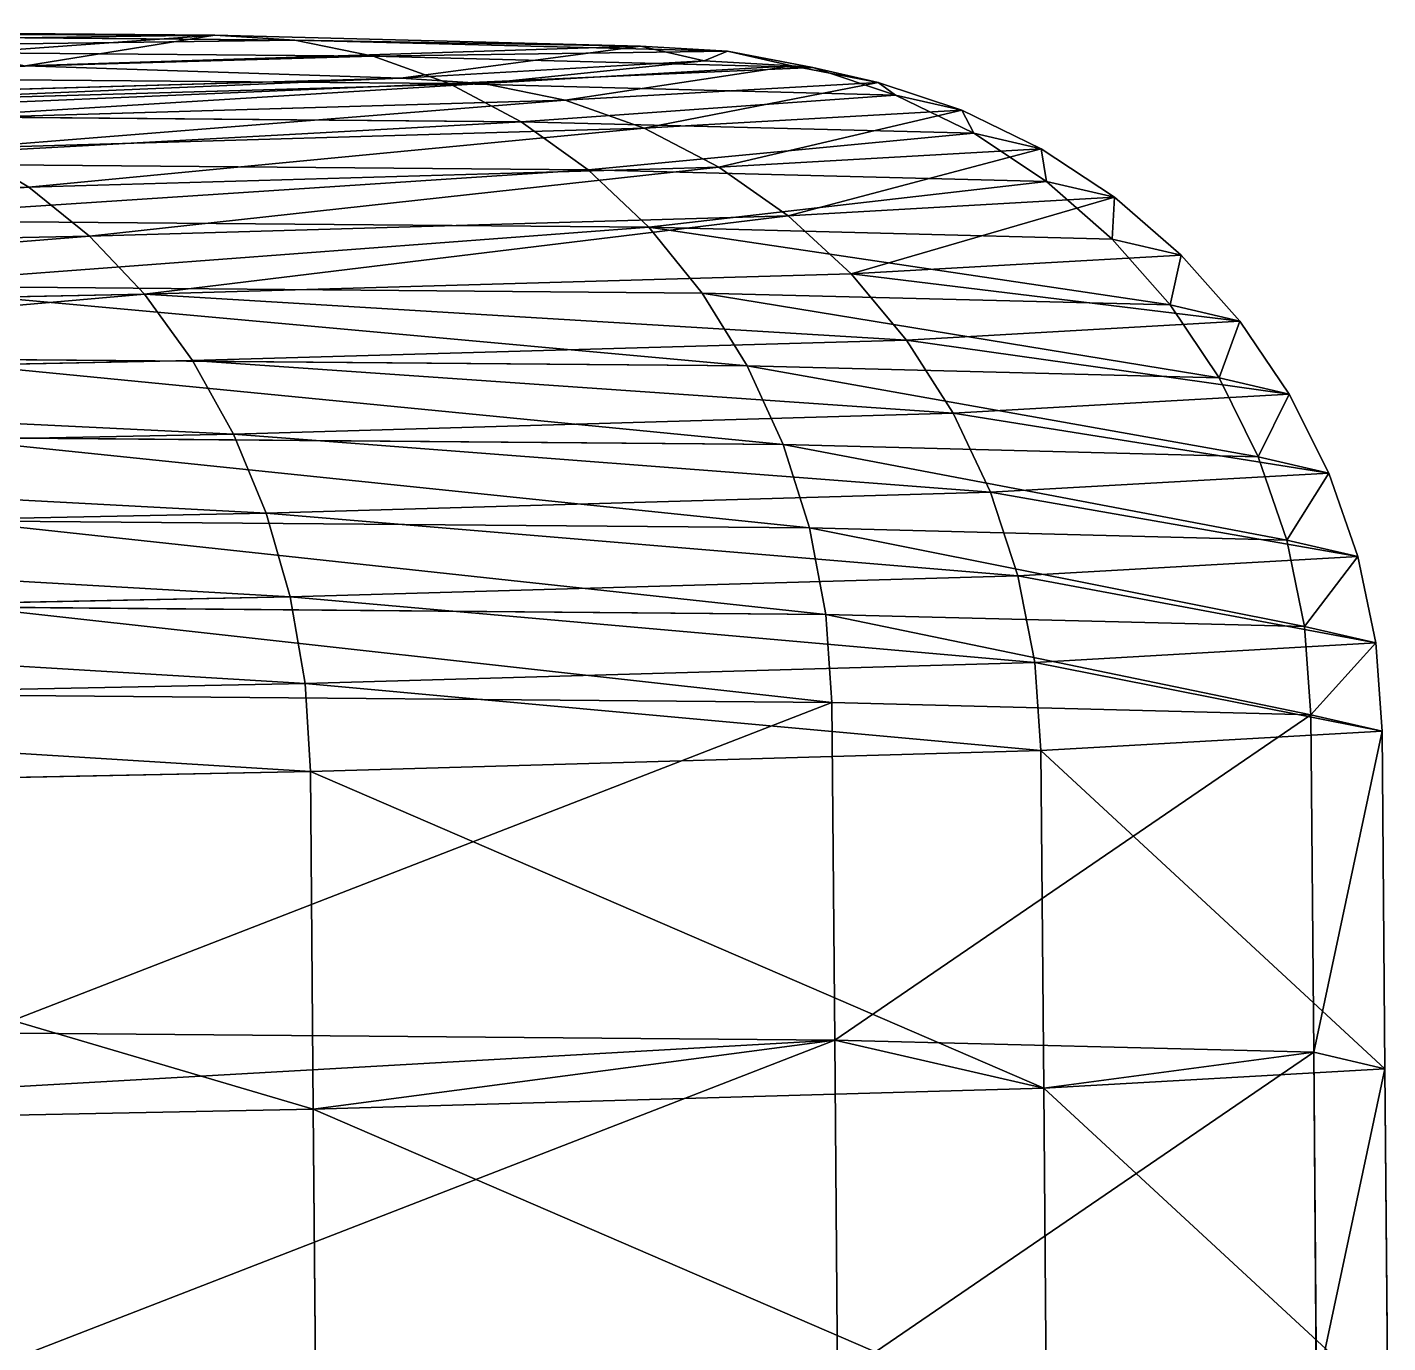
# Model space of a CAD drawing. Header units: millimetres. Extents: x 881.5 to 917.9, y -891.1 to -825.8.
# Drawn here: x 915.365 to 917.38, y -827.715 to -825.767 of the extents above; entities that cross this region are included whole.
import ezdxf

# ---------------------------------------------------------------- set-up
doc = ezdxf.new("R2010")
doc.units = ezdxf.units.MM
doc.layers.get('0').update_dxf_attribs({"true_color": 0xff5454})

msp = doc.modelspace()

# ---------------------------------------------------------------- linework, layer by layer
at = {"extrusion": (-0.008242, 0.999909, 0.010713)}
for p, q in [((915.6429, -825.7786, -1.1475), (914.5185, -825.7691, -2.9073)), ((915.7612, -825.7856, -1.2029), (914.6184, -825.7759, -2.9914)), ((915.6429, -825.7786, -1.1475), (915.7612, -825.7856, -1.2029)), ((916.2736, -825.7948, 0.8434), (915.6429, -825.7786, -1.1475)), ((915.8776, -825.8096, -1.2575), (914.7168, -825.7997, -3.0743)), ((916.4022, -825.802, 0.8205), (915.7612, -825.7856, -1.2029)), ((915.7612, -825.7856, -1.2029), (915.8776, -825.8096, -1.2575)), ((916.3675, -825.8163, 2.9296), (916.2736, -825.7948, 0.8434)), ((916.2736, -825.7948, 0.8434), (916.4022, -825.802, 0.8205)), ((916.4022, -825.802, 0.8205), (916.5287, -825.8263, 0.7978)), ((916.4976, -825.824, 2.9407), (916.4022, -825.802, 0.8205)), ((916.5287, -825.8263, 0.7978), (915.8776, -825.8096, -1.2575)), ((915.8776, -825.8096, -1.2575), (915.9901, -825.8502, -1.3104)), ((915.9182, -825.8419, 4.969), (916.3675, -825.8163, 2.9296)), ((916.041, -825.8499, 5.0134), (916.4976, -825.824, 2.9407)), ((916.4976, -825.824, 2.9407), (916.3675, -825.8163, 2.9296)), ((916.6256, -825.8485, 2.9515), (916.4976, -825.824, 2.9407)), ((915.9901, -825.8502, -1.3104), (914.8119, -825.8401, -3.1544)), ((914.9564, -825.8697, 6.8225), (915.9182, -825.8419, 4.969)), ((915.9182, -825.8419, 4.969), (916.041, -825.8499, 5.0134)), ((916.5287, -825.8263, 0.7978), (916.651, -825.8671, 0.7757)), ((916.6256, -825.8485, 2.9515), (916.5287, -825.8263, 0.7978)), ((915.0635, -825.8782, 6.8972), (916.041, -825.8499, 5.0134)), ((915.9901, -825.8502, -1.3104), (916.0969, -825.9066, -1.3608)), ((916.651, -825.8671, 0.7757), (915.9901, -825.8502, -1.3104)), ((916.041, -825.8499, 5.0134), (916.1618, -825.8749, 5.0568)), ((916.1618, -825.8749, 5.0568), (916.6256, -825.8485, 2.9515)), ((916.7494, -825.8897, 2.9616), (916.6256, -825.8485, 2.9515)), ((915.1689, -825.9036, 6.9703), (916.1618, -825.8749, 5.0568)), ((916.1618, -825.8749, 5.0568), (916.2786, -825.9164, 5.0986)), ((916.7494, -825.8897, 2.9616), (916.651, -825.8671, 0.7757)), ((916.651, -825.8671, 0.7757), (916.7669, -825.9237, 0.7545)), ((916.0969, -825.9066, -1.3608), (914.9021, -825.8964, -3.2306)), ((916.2786, -825.9164, 5.0986), (916.7494, -825.8897, 2.9616)), ((916.8667, -825.9467, 2.9711), (916.7494, -825.8897, 2.9616)), ((915.2708, -825.9456, 7.0408), (916.2786, -825.9164, 5.0986)), ((916.0969, -825.9066, -1.3608), (916.196, -825.978, -1.4076)), ((916.7669, -825.9237, 0.7545), (916.0969, -825.9066, -1.3608)), ((916.2786, -825.9164, 5.0986), (916.3894, -825.9738, 5.1379)), ((916.8667, -825.9467, 2.9711), (916.7669, -825.9237, 0.7545)), ((916.7669, -825.9237, 0.7545), (916.8746, -825.9953, 0.7347)), ((915.2708, -825.9456, 7.0408), (915.3675, -826.0033, 7.1073)), ((916.3894, -825.9738, 5.1379), (916.8667, -825.9467, 2.9711)), ((916.9757, -826.0185, 2.9797), (916.8667, -825.9467, 2.9711)), ((916.196, -825.978, -1.4076), (914.986, -825.9676, -3.3014)), ((915.3675, -826.0033, 7.1073), (916.3894, -825.9738, 5.1379)), ((916.8746, -825.9953, 0.7347), (916.196, -825.978, -1.4076)), ((916.196, -825.978, -1.4076), (916.2858, -826.063, -1.4502)), ((916.3894, -825.9738, 5.1379), (916.4922, -826.046, 5.1742)), ((913.8707, -826.0332, 8.7451), (915.3675, -826.0033, 7.1073)), ((915.3675, -826.0033, 7.1073), (915.4573, -826.0759, 7.1688)), ((916.8746, -825.9953, 0.7347), (916.9722, -826.0806, 0.7166)), ((916.9757, -826.0185, 2.9797), (916.8746, -825.9953, 0.7347)), ((916.4922, -826.046, 5.1742), (916.9757, -826.0185, 2.9797)), ((917.0744, -826.1041, 2.9872), (916.9757, -826.0185, 2.9797)), ((915.4573, -826.0759, 7.1688), (916.4922, -826.046, 5.1742)), ((916.4922, -826.046, 5.1742), (916.5854, -826.1319, 5.2068)), ((916.2858, -826.063, -1.4502), (915.0619, -826.0526, -3.3656)), ((916.9722, -826.0806, 0.7166), (916.2858, -826.063, -1.4502)), ((916.2858, -826.063, -1.4502), (916.3647, -826.1603, -1.4878)), ((913.9413, -826.1062, 8.8276), (915.4573, -826.0759, 7.1688)), ((915.4573, -826.0759, 7.1688), (915.5386, -826.1621, 7.2242)), ((916.9722, -826.0806, 0.7166), (917.0579, -826.178, 0.7005)), ((917.0744, -826.1041, 2.9872), (916.9722, -826.0806, 0.7166)), ((916.5854, -826.1319, 5.2068), (917.0744, -826.1041, 2.9872)), ((917.1611, -826.2018, 2.9935), (917.0744, -826.1041, 2.9872)), ((915.5386, -826.1621, 7.2242), (916.5854, -826.1319, 5.2068)), ((916.5854, -826.1319, 5.2068), (916.6673, -826.2299, 5.2352)), ((914.0053, -826.1927, 8.9019), (915.5386, -826.1621, 7.2242)), ((916.3647, -826.1603, -1.4878), (915.1287, -826.1498, -3.4222)), ((915.5386, -826.1621, 7.2242), (915.6101, -826.2604, 7.2725)), ((917.0579, -826.178, 0.7005), (916.3647, -826.1603, -1.4878)), ((916.3647, -826.1603, -1.4878), (916.4314, -826.2682, -1.5198)), ((917.0579, -826.178, 0.7005), (917.1303, -826.2861, 0.6866)), ((917.1611, -826.2018, 2.9935), (917.0579, -826.178, 0.7005)), ((916.6673, -826.2299, 5.2352), (917.1611, -826.2018, 2.9935)), ((917.2344, -826.31, 2.9986), (917.1611, -826.2018, 2.9935)), ((915.6101, -826.2604, 7.2725), (916.6673, -826.2299, 5.2352)), ((916.6673, -826.2299, 5.2352), (916.7365, -826.3383, 5.2588)), ((914.0616, -826.2913, 8.9668), (915.6101, -826.2604, 7.2725)), ((916.4314, -826.2682, -1.5198), (915.1852, -826.2576, -3.4701)), ((915.6101, -826.2604, 7.2725), (915.6706, -826.3691, 7.313)), ((916.4314, -826.2682, -1.5198), (916.4848, -826.3848, -1.5455)), ((917.1303, -826.2861, 0.6866), (916.4314, -826.2682, -1.5198)), ((917.2344, -826.31, 2.9986), (917.1303, -826.2861, 0.6866)), ((917.1303, -826.2861, 0.6866), (917.1883, -826.4028, 0.6752)), ((916.7365, -826.3383, 5.2588), (917.2344, -826.31, 2.9986)), ((917.293, -826.4269, 3.0023), (917.2344, -826.31, 2.9986)), ((915.6706, -826.3691, 7.313), (916.7365, -826.3383, 5.2588)), ((916.7365, -826.3383, 5.2588), (916.7919, -826.4554, 5.2772)), ((914.1093, -826.4003, 9.0213), (915.6706, -826.3691, 7.313)), ((915.6706, -826.3691, 7.313), (915.719, -826.4864, 7.3448)), ((916.4848, -826.3848, -1.5455), (915.2305, -826.3741, -3.5086)), ((917.1883, -826.4028, 0.6752), (916.4848, -826.3848, -1.5455)), ((916.4848, -826.3848, -1.5455), (916.5239, -826.5082, -1.5647)), ((917.293, -826.4269, 3.0023), (917.1883, -826.4028, 0.6752)), ((917.1883, -826.4028, 0.6752), (917.2307, -826.5262, 0.6665)), ((916.7919, -826.4554, 5.2772), (917.293, -826.4269, 3.0023)), ((917.3359, -826.5504, 3.0046), (917.293, -826.4269, 3.0023)), ((915.719, -826.4864, 7.3448), (916.7919, -826.4554, 5.2772)), ((916.7919, -826.4554, 5.2772), (916.8324, -826.5791, 5.2902)), ((914.1475, -826.5177, 9.0643), (915.719, -826.4864, 7.3448)), ((915.719, -826.4864, 7.3448), (915.7545, -826.6102, 7.3676)), ((916.5239, -826.5082, -1.5647), (915.2636, -826.4974, -3.537)), ((917.2307, -826.5262, 0.6665), (916.5239, -826.5082, -1.5647)), ((916.5239, -826.5082, -1.5647), (916.548, -826.6361, -1.5769)), ((917.3359, -826.5504, 3.0046), (917.2307, -826.5262, 0.6665)), ((917.2307, -826.5262, 0.6665), (917.2569, -826.6543, 0.6607)), ((916.8324, -826.5791, 5.2902), (917.3359, -826.5504, 3.0046)), ((917.3624, -826.6785, 3.0054), (917.3359, -826.5504, 3.0046)), ((915.7545, -826.6102, 7.3676), (916.8324, -826.5791, 5.2902)), ((916.8324, -826.5791, 5.2902), (916.8575, -826.7072, 5.2975)), ((914.1756, -826.6417, 9.0951), (915.7545, -826.6102, 7.3676)), ((915.7545, -826.6102, 7.3676), (915.7765, -826.7385, 7.3808)), ((916.548, -826.6361, -1.5769), (915.2842, -826.6254, -3.5548)), ((916.548, -826.6361, -1.5769), (916.5569, -826.7665, -1.5819)), ((917.2569, -826.6543, 0.6607), (916.548, -826.6361, -1.5769)), ((917.2569, -826.6543, 0.6607), (917.2664, -826.7847, 0.6578)), ((917.3624, -826.6785, 3.0054), (917.2569, -826.6543, 0.6607)), ((916.8575, -826.7072, 5.2975), (917.3624, -826.6785, 3.0054)), ((917.372, -826.809, 3.0048), (917.3624, -826.6785, 3.0054)), ((915.7765, -826.7385, 7.3808), (916.8575, -826.7072, 5.2975)), ((916.8575, -826.7072, 5.2975), (916.8666, -826.8377, 5.2991)), ((914.1931, -826.7701, 9.1133), (915.7765, -826.7385, 7.3808)), ((915.7765, -826.7385, 7.3808), (915.7846, -826.869, 7.3843)), ((916.5569, -826.7665, -1.5819), (915.2919, -826.7558, -3.5617)), ((917.2664, -826.7847, 0.6578), (916.5569, -826.7665, -1.5819)), ((916.561, -827.2665, -1.5873), (916.5569, -826.7665, -1.5819)), ((917.372, -826.809, 3.0048), (917.2664, -826.7847, 0.6578)), ((917.2705, -827.2846, 0.6524), (917.2664, -826.7847, 0.6578)), ((916.8666, -826.8377, 5.2991), (917.372, -826.809, 3.0048)), ((917.3761, -827.3089, 2.9994), (917.372, -826.809, 3.0048)), ((915.7846, -826.869, 7.3843), (916.8666, -826.8377, 5.2991)), ((916.8707, -827.3377, 5.2937), (916.8666, -826.8377, 5.2991)), ((914.1997, -826.9006, 9.1184), (915.7846, -826.869, 7.3843)), ((915.7887, -827.3689, 7.379), (915.7846, -826.869, 7.3843)), ((915.296, -827.2557, -3.5671), (916.561, -827.2665, -1.5873)), ((916.5651, -827.7665, -1.5926), (916.561, -827.2665, -1.5873)), ((916.561, -827.2665, -1.5873), (917.2705, -827.2846, 0.6524)), ((917.2746, -827.7846, 0.6471), (917.2705, -827.2846, 0.6524)), ((917.2705, -827.2846, 0.6524), (917.3761, -827.3089, 2.9994)), ((917.3761, -827.3089, 2.9994), (916.8707, -827.3377, 5.2937)), ((917.3802, -827.8089, 2.9941), (917.3761, -827.3089, 2.9994)), ((916.8707, -827.3377, 5.2937), (915.7887, -827.3689, 7.379)), ((916.8748, -827.8376, 5.2884), (916.8707, -827.3377, 5.2937)), ((915.7887, -827.3689, 7.379), (914.2038, -827.4006, 9.1131)), ((915.7928, -827.8689, 7.3736), (915.7887, -827.3689, 7.379))]:
    msp.add_line(p, q, dxfattribs=at)

# ---------------------------------------------------------------- meshes
at = {"color": 160, "true_color": 0x3232ff}
mesh = msp.add_polyface(dxfattribs=at)
corners = [(900.5209, -825.9546, 3.6415), (900.8763, -825.9075, -0.4841), (900.427, -825.933, 1.5553), (901.1516, -825.9707, 5.6323), (901.4319, -825.9257, 1.6419), (901.514, -825.9445, 3.4651), (902.2761, -825.9803, 7.3922), (902.0651, -825.9586, 5.2049), (903.0478, -825.967, 6.7429), (903.8177, -825.9827, 8.8011), (904.395, -825.9691, 7.9742), (905.6713, -825.9777, 9.763), (906.015, -825.9647, 8.8148), (907.7108, -825.9657, 10.2124), (907.7973, -825.9543, 9.2076), (909.797, -825.9475, 10.1187), (909.6205, -825.9383, 9.1257), (911.3604, -825.9181, 8.5747), (911.7879, -825.9244, 9.4882), (912.8983, -825.8949, 7.5922), (913.5477, -825.8978, 8.364), (914.1295, -825.8703, 6.2451), (914.9564, -825.8697, 6.8225), (914.97, -825.846, 4.6252), (915.3626, -825.8237, 2.843), (915.9182, -825.8419, 4.969), (901.8381, -825.8797, -2.3376), (901.8245, -825.9033, -0.1403), (903.2469, -825.8516, -3.8791), (902.6651, -825.879, -1.7602), (903.8962, -825.8545, -3.1073), (905.0066, -825.825, -5.0033), (905.4341, -825.8313, -4.0898), (906.9975, -825.8018, -5.6338), (907.174, -825.811, -4.6408), (909.0837, -825.7836, -5.7275), (908.9972, -825.7951, -4.7227), (910.7795, -825.7846, -4.3299), (911.1232, -825.7716, -5.2781), (912.3995, -825.7803, -3.4893), (912.9769, -825.7667, -4.3162), (913.7467, -825.7824, -2.258), (914.5185, -825.7691, -2.9073), (914.7294, -825.7907, -0.7201), (915.6429, -825.7786, -1.1475), (915.2805, -825.8048, 1.0198), (916.2736, -825.7948, 0.8434), (916.3675, -825.8163, 2.9296)]
mesh.append_faces([[corners[k] for k in face] for face in [(0, 1, 2), (46, 25, 47)]], dxfattribs={"vtx0": -1, "color": 160})
mesh.append_faces([[corners[k] for k in face] for face in [(4, 3, 5), (5, 6, 7), (7, 6, 8), (8, 9, 10), (10, 11, 12), (12, 13, 14), (14, 15, 16), (16, 15, 17), (17, 18, 19), (19, 20, 21), (21, 22, 23), (23, 22, 24), (26, 27, 28), (28, 30, 31), (31, 32, 33), (33, 34, 35), (35, 37, 38), (38, 39, 40), (40, 41, 42), (42, 43, 44), (44, 24, 46)]], dxfattribs={"vtx0": -1, "vtx1": -1, "color": 160})
mesh.append_faces([[corners[k] for k in face] for face in [(1, 3, 4), (46, 24, 25)]], dxfattribs={"vtx0": -1, "vtx1": -1, "vtx2": -1, "color": 160})
mesh.append_faces([[corners[k] for k in face] for face in [(1, 0, 3), (5, 3, 6), (8, 6, 9), (10, 9, 11), (12, 11, 13), (14, 13, 15), (17, 15, 18), (19, 18, 20), (21, 20, 22), (24, 22, 25), (4, 26, 1), (26, 4, 27), (28, 27, 29), (28, 29, 30), (31, 30, 32), (33, 32, 34), (35, 34, 36), (35, 36, 37), (38, 37, 39), (40, 39, 41), (42, 41, 43), (44, 43, 45), (44, 45, 24)]], dxfattribs={"vtx0": -1, "vtx2": -1, "color": 160})
mesh = msp.add_polyface(dxfattribs=at)
corners = [(915.6429, -825.7786, -1.1475), (914.6184, -825.7759, -2.9914), (914.5185, -825.7691, -2.9073), (915.7612, -825.7856, -1.2029)]
mesh.append_faces([[corners[k] for k in face] for face in [(0, 1, 2), (1, 0, 3)]], dxfattribs={"vtx0": -1, "color": 160})
mesh = msp.add_polyface(dxfattribs=at)
corners = [(915.7612, -825.7856, -1.2029), (914.7168, -825.7997, -3.0743), (914.6184, -825.7759, -2.9914), (915.8776, -825.8096, -1.2575)]
mesh.append_faces([[corners[k] for k in face] for face in [(0, 1, 2), (1, 0, 3)]], dxfattribs={"vtx0": -1, "color": 160})
mesh = msp.add_polyface(dxfattribs=at)
corners = [(916.2736, -825.7948, 0.8434), (915.7612, -825.7856, -1.2029), (915.6429, -825.7786, -1.1475), (916.4022, -825.802, 0.8205)]
mesh.append_faces([[corners[k] for k in face] for face in [(0, 1, 2), (1, 0, 3)]], dxfattribs={"vtx0": -1, "color": 160})
mesh = msp.add_polyface(dxfattribs=at)
corners = [(915.8776, -825.8096, -1.2575), (914.8119, -825.8401, -3.1544), (914.7168, -825.7997, -3.0743), (915.9901, -825.8502, -1.3104)]
mesh.append_faces([[corners[k] for k in face] for face in [(0, 1, 2), (1, 0, 3)]], dxfattribs={"vtx0": -1, "color": 160})
mesh = msp.add_polyface(dxfattribs=at)
corners = [(916.4022, -825.802, 0.8205), (915.8776, -825.8096, -1.2575), (915.7612, -825.7856, -1.2029), (916.5287, -825.8263, 0.7978)]
mesh.append_faces([[corners[k] for k in face] for face in [(0, 1, 2), (1, 0, 3)]], dxfattribs={"vtx0": -1, "color": 160})
mesh = msp.add_polyface(dxfattribs=at)
corners = [(916.3675, -825.8163, 2.9296), (916.4022, -825.802, 0.8205), (916.2736, -825.7948, 0.8434), (916.4976, -825.824, 2.9407)]
mesh.append_faces([[corners[k] for k in face] for face in [(0, 1, 2), (1, 0, 3)]], dxfattribs={"vtx0": -1, "color": 160})
mesh = msp.add_polyface(dxfattribs=at)
corners = [(916.4976, -825.824, 2.9407), (916.5287, -825.8263, 0.7978), (916.4022, -825.802, 0.8205), (916.6256, -825.8485, 2.9515)]
mesh.append_faces([[corners[k] for k in face] for face in [(0, 1, 2), (1, 0, 3)]], dxfattribs={"vtx0": -1, "color": 160})
mesh = msp.add_polyface(dxfattribs=at)
corners = [(916.5287, -825.8263, 0.7978), (915.9901, -825.8502, -1.3104), (915.8776, -825.8096, -1.2575), (916.651, -825.8671, 0.7757)]
mesh.append_faces([[corners[k] for k in face] for face in [(0, 1, 2), (1, 0, 3)]], dxfattribs={"vtx0": -1, "color": 160})
mesh = msp.add_polyface(dxfattribs=at)
corners = [(916.041, -825.8499, 5.0134), (916.3675, -825.8163, 2.9296), (915.9182, -825.8419, 4.969), (916.4976, -825.824, 2.9407)]
mesh.append_faces([[corners[k] for k in face] for face in [(0, 1, 2), (1, 0, 3)]], dxfattribs={"vtx0": -1, "color": 160})
mesh = msp.add_polyface(dxfattribs=at)
corners = [(916.1618, -825.8749, 5.0568), (916.4976, -825.824, 2.9407), (916.041, -825.8499, 5.0134), (916.6256, -825.8485, 2.9515)]
mesh.append_faces([[corners[k] for k in face] for face in [(0, 1, 2), (1, 0, 3)]], dxfattribs={"vtx0": -1, "color": 160})
mesh = msp.add_polyface(dxfattribs=at)
corners = [(915.9901, -825.8502, -1.3104), (914.9021, -825.8964, -3.2306), (914.8119, -825.8401, -3.1544), (916.0969, -825.9066, -1.3608)]
mesh.append_faces([[corners[k] for k in face] for face in [(0, 1, 2), (1, 0, 3)]], dxfattribs={"vtx0": -1, "color": 160})
mesh = msp.add_polyface(dxfattribs=at)
corners = [(915.0635, -825.8782, 6.8972), (915.9182, -825.8419, 4.969), (914.9564, -825.8697, 6.8225), (916.041, -825.8499, 5.0134)]
mesh.append_faces([[corners[k] for k in face] for face in [(0, 1, 2), (1, 0, 3)]], dxfattribs={"vtx0": -1, "color": 160})
mesh = msp.add_polyface(dxfattribs=at)
corners = [(916.6256, -825.8485, 2.9515), (916.651, -825.8671, 0.7757), (916.5287, -825.8263, 0.7978), (916.7494, -825.8897, 2.9616)]
mesh.append_faces([[corners[k] for k in face] for face in [(0, 1, 2), (1, 0, 3)]], dxfattribs={"vtx0": -1, "color": 160})
mesh = msp.add_polyface(dxfattribs=at)
corners = [(915.1689, -825.9036, 6.9703), (916.041, -825.8499, 5.0134), (915.0635, -825.8782, 6.8972), (916.1618, -825.8749, 5.0568)]
mesh.append_faces([[corners[k] for k in face] for face in [(0, 1, 2), (1, 0, 3)]], dxfattribs={"vtx0": -1, "color": 160})
mesh = msp.add_polyface(dxfattribs=at)
corners = [(916.651, -825.8671, 0.7757), (916.0969, -825.9066, -1.3608), (915.9901, -825.8502, -1.3104), (916.7669, -825.9237, 0.7545)]
mesh.append_faces([[corners[k] for k in face] for face in [(0, 1, 2), (1, 0, 3)]], dxfattribs={"vtx0": -1, "color": 160})
mesh = msp.add_polyface(dxfattribs=at)
corners = [(916.2786, -825.9164, 5.0986), (916.6256, -825.8485, 2.9515), (916.1618, -825.8749, 5.0568), (916.7494, -825.8897, 2.9616)]
mesh.append_faces([[corners[k] for k in face] for face in [(0, 1, 2), (1, 0, 3)]], dxfattribs={"vtx0": -1, "color": 160})
mesh = msp.add_polyface(dxfattribs=at)
corners = [(915.2708, -825.9456, 7.0408), (916.1618, -825.8749, 5.0568), (915.1689, -825.9036, 6.9703), (916.2786, -825.9164, 5.0986)]
mesh.append_faces([[corners[k] for k in face] for face in [(0, 1, 2), (1, 0, 3)]], dxfattribs={"vtx0": -1, "color": 160})
mesh = msp.add_polyface(dxfattribs=at)
corners = [(916.7494, -825.8897, 2.9616), (916.7669, -825.9237, 0.7545), (916.651, -825.8671, 0.7757), (916.8667, -825.9467, 2.9711)]
mesh.append_faces([[corners[k] for k in face] for face in [(0, 1, 2), (1, 0, 3)]], dxfattribs={"vtx0": -1, "color": 160})
mesh = msp.add_polyface(dxfattribs=at)
corners = [(916.0969, -825.9066, -1.3608), (914.986, -825.9676, -3.3014), (914.9021, -825.8964, -3.2306), (916.196, -825.978, -1.4076)]
mesh.append_faces([[corners[k] for k in face] for face in [(0, 1, 2), (1, 0, 3)]], dxfattribs={"vtx0": -1, "color": 160})
mesh = msp.add_polyface(dxfattribs=at)
corners = [(916.3894, -825.9738, 5.1379), (916.7494, -825.8897, 2.9616), (916.2786, -825.9164, 5.0986), (916.8667, -825.9467, 2.9711)]
mesh.append_faces([[corners[k] for k in face] for face in [(0, 1, 2), (1, 0, 3)]], dxfattribs={"vtx0": -1, "color": 160})
mesh = msp.add_polyface(dxfattribs=at)
corners = [(915.3675, -826.0033, 7.1073), (916.2786, -825.9164, 5.0986), (915.2708, -825.9456, 7.0408), (916.3894, -825.9738, 5.1379)]
mesh.append_faces([[corners[k] for k in face] for face in [(0, 1, 2), (1, 0, 3)]], dxfattribs={"vtx0": -1, "color": 160})
mesh = msp.add_polyface(dxfattribs=at)
corners = [(916.7669, -825.9237, 0.7545), (916.196, -825.978, -1.4076), (916.0969, -825.9066, -1.3608), (916.8746, -825.9953, 0.7347)]
mesh.append_faces([[corners[k] for k in face] for face in [(0, 1, 2), (1, 0, 3)]], dxfattribs={"vtx0": -1, "color": 160})
mesh = msp.add_polyface(dxfattribs=at)
corners = [(916.8667, -825.9467, 2.9711), (916.8746, -825.9953, 0.7347), (916.7669, -825.9237, 0.7545), (916.9757, -826.0185, 2.9797)]
mesh.append_faces([[corners[k] for k in face] for face in [(0, 1, 2), (1, 0, 3)]], dxfattribs={"vtx0": -1, "color": 160})
mesh = msp.add_polyface(dxfattribs=at)
corners = [(913.8707, -826.0332, 8.7451), (915.2708, -825.9456, 7.0408), (913.7947, -825.975, 8.656), (915.3675, -826.0033, 7.1073)]
mesh.append_faces([[corners[k] for k in face] for face in [(0, 1, 2), (1, 0, 3)]], dxfattribs={"vtx0": -1, "color": 160})
mesh = msp.add_polyface(dxfattribs=at)
corners = [(916.4922, -826.046, 5.1742), (916.8667, -825.9467, 2.9711), (916.3894, -825.9738, 5.1379), (916.9757, -826.0185, 2.9797)]
mesh.append_faces([[corners[k] for k in face] for face in [(0, 1, 2), (1, 0, 3)]], dxfattribs={"vtx0": -1, "color": 160})
mesh = msp.add_polyface(dxfattribs=at)
corners = [(916.196, -825.978, -1.4076), (915.0619, -826.0526, -3.3656), (914.986, -825.9676, -3.3014), (916.2858, -826.063, -1.4502)]
mesh.append_faces([[corners[k] for k in face] for face in [(0, 1, 2), (1, 0, 3)]], dxfattribs={"vtx0": -1, "color": 160})
mesh = msp.add_polyface(dxfattribs=at)
corners = [(915.4573, -826.0759, 7.1688), (916.3894, -825.9738, 5.1379), (915.3675, -826.0033, 7.1073), (916.4922, -826.046, 5.1742)]
mesh.append_faces([[corners[k] for k in face] for face in [(0, 1, 2), (1, 0, 3)]], dxfattribs={"vtx0": -1, "color": 160})
mesh = msp.add_polyface(dxfattribs=at)
corners = [(916.8746, -825.9953, 0.7347), (916.2858, -826.063, -1.4502), (916.196, -825.978, -1.4076), (916.9722, -826.0806, 0.7166)]
mesh.append_faces([[corners[k] for k in face] for face in [(0, 1, 2), (1, 0, 3)]], dxfattribs={"vtx0": -1, "color": 160})
mesh = msp.add_polyface(dxfattribs=at)
corners = [(913.9413, -826.1062, 8.8276), (915.3675, -826.0033, 7.1073), (913.8707, -826.0332, 8.7451), (915.4573, -826.0759, 7.1688)]
mesh.append_faces([[corners[k] for k in face] for face in [(0, 1, 2), (1, 0, 3)]], dxfattribs={"vtx0": -1, "color": 160})
mesh = msp.add_polyface(dxfattribs=at)
corners = [(916.9757, -826.0185, 2.9797), (916.9722, -826.0806, 0.7166), (916.8746, -825.9953, 0.7347), (917.0744, -826.1041, 2.9872)]
mesh.append_faces([[corners[k] for k in face] for face in [(0, 1, 2), (1, 0, 3)]], dxfattribs={"vtx0": -1, "color": 160})
mesh = msp.add_polyface(dxfattribs=at)
corners = [(916.5854, -826.1319, 5.2068), (916.9757, -826.0185, 2.9797), (916.4922, -826.046, 5.1742), (917.0744, -826.1041, 2.9872)]
mesh.append_faces([[corners[k] for k in face] for face in [(0, 1, 2), (1, 0, 3)]], dxfattribs={"vtx0": -1, "color": 160})
mesh = msp.add_polyface(dxfattribs=at)
corners = [(915.5386, -826.1621, 7.2242), (916.4922, -826.046, 5.1742), (915.4573, -826.0759, 7.1688), (916.5854, -826.1319, 5.2068)]
mesh.append_faces([[corners[k] for k in face] for face in [(0, 1, 2), (1, 0, 3)]], dxfattribs={"vtx0": -1, "color": 160})
mesh = msp.add_polyface(dxfattribs=at)
corners = [(916.2858, -826.063, -1.4502), (915.1287, -826.1498, -3.4222), (915.0619, -826.0526, -3.3656), (916.3647, -826.1603, -1.4878)]
mesh.append_faces([[corners[k] for k in face] for face in [(0, 1, 2), (1, 0, 3)]], dxfattribs={"vtx0": -1, "color": 160})
mesh = msp.add_polyface(dxfattribs=at)
corners = [(917.0579, -826.178, 0.7005), (916.2858, -826.063, -1.4502), (916.9722, -826.0806, 0.7166), (916.3647, -826.1603, -1.4878)]
mesh.append_faces([[corners[k] for k in face] for face in [(0, 1, 2), (1, 0, 3)]], dxfattribs={"vtx0": -1, "color": 160})
mesh = msp.add_polyface(dxfattribs=at)
corners = [(914.0053, -826.1927, 8.9019), (915.4573, -826.0759, 7.1688), (913.9413, -826.1062, 8.8276), (915.5386, -826.1621, 7.2242)]
mesh.append_faces([[corners[k] for k in face] for face in [(0, 1, 2), (1, 0, 3)]], dxfattribs={"vtx0": -1, "color": 160})
mesh = msp.add_polyface(dxfattribs=at)
corners = [(917.0579, -826.178, 0.7005), (917.0744, -826.1041, 2.9872), (917.1611, -826.2018, 2.9935), (916.9722, -826.0806, 0.7166)]
mesh.append_faces([[corners[k] for k in face] for face in [(0, 1, 2), (1, 0, 3)]], dxfattribs={"vtx0": -1, "color": 160})
mesh = msp.add_polyface(dxfattribs=at)
corners = [(917.1611, -826.2018, 2.9935), (916.5854, -826.1319, 5.2068), (916.6673, -826.2299, 5.2352), (917.0744, -826.1041, 2.9872)]
mesh.append_faces([[corners[k] for k in face] for face in [(0, 1, 2), (1, 0, 3)]], dxfattribs={"vtx0": -1, "color": 160})
mesh = msp.add_polyface(dxfattribs=at)
corners = [(916.6673, -826.2299, 5.2352), (915.5386, -826.1621, 7.2242), (915.6101, -826.2604, 7.2725), (916.5854, -826.1319, 5.2068)]
mesh.append_faces([[corners[k] for k in face] for face in [(0, 1, 2), (1, 0, 3)]], dxfattribs={"vtx0": -1, "color": 160})
mesh = msp.add_polyface(dxfattribs=at)
corners = [(914.0616, -826.2913, 8.9668), (915.5386, -826.1621, 7.2242), (914.0053, -826.1927, 8.9019), (915.6101, -826.2604, 7.2725)]
mesh.append_faces([[corners[k] for k in face] for face in [(0, 1, 2), (1, 0, 3)]], dxfattribs={"vtx0": -1, "color": 160})
mesh = msp.add_polyface(dxfattribs=at)
corners = [(916.4314, -826.2682, -1.5198), (915.1287, -826.1498, -3.4222), (916.3647, -826.1603, -1.4878), (915.1852, -826.2576, -3.4701)]
mesh.append_faces([[corners[k] for k in face] for face in [(0, 1, 2), (1, 0, 3)]], dxfattribs={"vtx0": -1, "color": 160})
mesh = msp.add_polyface(dxfattribs=at)
corners = [(917.1303, -826.2861, 0.6866), (916.3647, -826.1603, -1.4878), (917.0579, -826.178, 0.7005), (916.4314, -826.2682, -1.5198)]
mesh.append_faces([[corners[k] for k in face] for face in [(0, 1, 2), (1, 0, 3)]], dxfattribs={"vtx0": -1, "color": 160})
mesh = msp.add_polyface(dxfattribs=at)
corners = [(917.1303, -826.2861, 0.6866), (917.1611, -826.2018, 2.9935), (917.2344, -826.31, 2.9986), (917.0579, -826.178, 0.7005)]
mesh.append_faces([[corners[k] for k in face] for face in [(0, 1, 2), (1, 0, 3)]], dxfattribs={"vtx0": -1, "color": 160})
mesh = msp.add_polyface(dxfattribs=at)
corners = [(917.2344, -826.31, 2.9986), (916.6673, -826.2299, 5.2352), (916.7365, -826.3383, 5.2588), (917.1611, -826.2018, 2.9935)]
mesh.append_faces([[corners[k] for k in face] for face in [(0, 1, 2), (1, 0, 3)]], dxfattribs={"vtx0": -1, "color": 160})
mesh = msp.add_polyface(dxfattribs=at)
corners = [(916.7365, -826.3383, 5.2588), (915.6101, -826.2604, 7.2725), (915.6706, -826.3691, 7.313), (916.6673, -826.2299, 5.2352)]
mesh.append_faces([[corners[k] for k in face] for face in [(0, 1, 2), (1, 0, 3)]], dxfattribs={"vtx0": -1, "color": 160})
mesh = msp.add_polyface(dxfattribs=at)
corners = [(915.6706, -826.3691, 7.313), (914.0616, -826.2913, 8.9668), (914.1093, -826.4003, 9.0213), (915.6101, -826.2604, 7.2725)]
mesh.append_faces([[corners[k] for k in face] for face in [(0, 1, 2), (1, 0, 3)]], dxfattribs={"vtx0": -1, "color": 160})
mesh = msp.add_polyface(dxfattribs=at)
corners = [(916.4848, -826.3848, -1.5455), (915.1852, -826.2576, -3.4701), (916.4314, -826.2682, -1.5198), (915.2305, -826.3741, -3.5086)]
mesh.append_faces([[corners[k] for k in face] for face in [(0, 1, 2), (1, 0, 3)]], dxfattribs={"vtx0": -1, "color": 160})
mesh = msp.add_polyface(dxfattribs=at)
corners = [(917.1883, -826.4028, 0.6752), (916.4314, -826.2682, -1.5198), (917.1303, -826.2861, 0.6866), (916.4848, -826.3848, -1.5455)]
mesh.append_faces([[corners[k] for k in face] for face in [(0, 1, 2), (1, 0, 3)]], dxfattribs={"vtx0": -1, "color": 160})
mesh = msp.add_polyface(dxfattribs=at)
corners = [(917.1883, -826.4028, 0.6752), (917.2344, -826.31, 2.9986), (917.293, -826.4269, 3.0023), (917.1303, -826.2861, 0.6866)]
mesh.append_faces([[corners[k] for k in face] for face in [(0, 1, 2), (1, 0, 3)]], dxfattribs={"vtx0": -1, "color": 160})
mesh = msp.add_polyface(dxfattribs=at)
corners = [(917.293, -826.4269, 3.0023), (916.7365, -826.3383, 5.2588), (916.7919, -826.4554, 5.2772), (917.2344, -826.31, 2.9986)]
mesh.append_faces([[corners[k] for k in face] for face in [(0, 1, 2), (1, 0, 3)]], dxfattribs={"vtx0": -1, "color": 160})
mesh = msp.add_polyface(dxfattribs=at)
corners = [(916.7919, -826.4554, 5.2772), (915.6706, -826.3691, 7.313), (915.719, -826.4864, 7.3448), (916.7365, -826.3383, 5.2588)]
mesh.append_faces([[corners[k] for k in face] for face in [(0, 1, 2), (1, 0, 3)]], dxfattribs={"vtx0": -1, "color": 160})
mesh = msp.add_polyface(dxfattribs=at)
corners = [(915.719, -826.4864, 7.3448), (914.1093, -826.4003, 9.0213), (914.1475, -826.5177, 9.0643), (915.6706, -826.3691, 7.313)]
mesh.append_faces([[corners[k] for k in face] for face in [(0, 1, 2), (1, 0, 3)]], dxfattribs={"vtx0": -1, "color": 160})
mesh = msp.add_polyface(dxfattribs=at)
corners = [(916.5239, -826.5082, -1.5647), (915.2305, -826.3741, -3.5086), (916.4848, -826.3848, -1.5455), (915.2636, -826.4974, -3.537)]
mesh.append_faces([[corners[k] for k in face] for face in [(0, 1, 2), (1, 0, 3)]], dxfattribs={"vtx0": -1, "color": 160})
mesh = msp.add_polyface(dxfattribs=at)
corners = [(917.2307, -826.5262, 0.6665), (916.4848, -826.3848, -1.5455), (917.1883, -826.4028, 0.6752), (916.5239, -826.5082, -1.5647)]
mesh.append_faces([[corners[k] for k in face] for face in [(0, 1, 2), (1, 0, 3)]], dxfattribs={"vtx0": -1, "color": 160})
mesh = msp.add_polyface(dxfattribs=at)
corners = [(917.2307, -826.5262, 0.6665), (917.293, -826.4269, 3.0023), (917.3359, -826.5504, 3.0046), (917.1883, -826.4028, 0.6752)]
mesh.append_faces([[corners[k] for k in face] for face in [(0, 1, 2), (1, 0, 3)]], dxfattribs={"vtx0": -1, "color": 160})
mesh = msp.add_polyface(dxfattribs=at)
corners = [(917.3359, -826.5504, 3.0046), (916.7919, -826.4554, 5.2772), (916.8324, -826.5791, 5.2902), (917.293, -826.4269, 3.0023)]
mesh.append_faces([[corners[k] for k in face] for face in [(0, 1, 2), (1, 0, 3)]], dxfattribs={"vtx0": -1, "color": 160})
mesh = msp.add_polyface(dxfattribs=at)
corners = [(916.8324, -826.5791, 5.2902), (915.719, -826.4864, 7.3448), (915.7545, -826.6102, 7.3676), (916.7919, -826.4554, 5.2772)]
mesh.append_faces([[corners[k] for k in face] for face in [(0, 1, 2), (1, 0, 3)]], dxfattribs={"vtx0": -1, "color": 160})
mesh = msp.add_polyface(dxfattribs=at)
corners = [(915.7545, -826.6102, 7.3676), (914.1475, -826.5177, 9.0643), (914.1756, -826.6417, 9.0951), (915.719, -826.4864, 7.3448)]
mesh.append_faces([[corners[k] for k in face] for face in [(0, 1, 2), (1, 0, 3)]], dxfattribs={"vtx0": -1, "color": 160})
mesh = msp.add_polyface(dxfattribs=at)
corners = [(916.548, -826.6361, -1.5769), (915.2636, -826.4974, -3.537), (916.5239, -826.5082, -1.5647), (915.2842, -826.6254, -3.5548)]
mesh.append_faces([[corners[k] for k in face] for face in [(0, 1, 2), (1, 0, 3)]], dxfattribs={"vtx0": -1, "color": 160})
mesh = msp.add_polyface(dxfattribs=at)
corners = [(917.2569, -826.6543, 0.6607), (916.5239, -826.5082, -1.5647), (917.2307, -826.5262, 0.6665), (916.548, -826.6361, -1.5769)]
mesh.append_faces([[corners[k] for k in face] for face in [(0, 1, 2), (1, 0, 3)]], dxfattribs={"vtx0": -1, "color": 160})
mesh = msp.add_polyface(dxfattribs=at)
corners = [(917.2569, -826.6543, 0.6607), (917.3359, -826.5504, 3.0046), (917.3624, -826.6785, 3.0054), (917.2307, -826.5262, 0.6665)]
mesh.append_faces([[corners[k] for k in face] for face in [(0, 1, 2), (1, 0, 3)]], dxfattribs={"vtx0": -1, "color": 160})
mesh = msp.add_polyface(dxfattribs=at)
corners = [(917.3624, -826.6785, 3.0054), (916.8324, -826.5791, 5.2902), (916.8575, -826.7072, 5.2975), (917.3359, -826.5504, 3.0046)]
mesh.append_faces([[corners[k] for k in face] for face in [(0, 1, 2), (1, 0, 3)]], dxfattribs={"vtx0": -1, "color": 160})
mesh = msp.add_polyface(dxfattribs=at)
corners = [(916.8575, -826.7072, 5.2975), (915.7545, -826.6102, 7.3676), (915.7765, -826.7385, 7.3808), (916.8324, -826.5791, 5.2902)]
mesh.append_faces([[corners[k] for k in face] for face in [(0, 1, 2), (1, 0, 3)]], dxfattribs={"vtx0": -1, "color": 160})
mesh = msp.add_polyface(dxfattribs=at)
corners = [(915.7765, -826.7385, 7.3808), (914.1756, -826.6417, 9.0951), (914.1931, -826.7701, 9.1133), (915.7545, -826.6102, 7.3676)]
mesh.append_faces([[corners[k] for k in face] for face in [(0, 1, 2), (1, 0, 3)]], dxfattribs={"vtx0": -1, "color": 160})
mesh = msp.add_polyface(dxfattribs=at)
corners = [(916.5569, -826.7665, -1.5819), (915.2842, -826.6254, -3.5548), (916.548, -826.6361, -1.5769), (915.2919, -826.7558, -3.5617)]
mesh.append_faces([[corners[k] for k in face] for face in [(0, 1, 2), (1, 0, 3)]], dxfattribs={"vtx0": -1, "color": 160})
mesh = msp.add_polyface(dxfattribs=at)
corners = [(917.2664, -826.7847, 0.6578), (916.548, -826.6361, -1.5769), (917.2569, -826.6543, 0.6607), (916.5569, -826.7665, -1.5819)]
mesh.append_faces([[corners[k] for k in face] for face in [(0, 1, 2), (1, 0, 3)]], dxfattribs={"vtx0": -1, "color": 160})
mesh = msp.add_polyface(dxfattribs=at)
corners = [(917.2664, -826.7847, 0.6578), (917.3624, -826.6785, 3.0054), (917.372, -826.809, 3.0048), (917.2569, -826.6543, 0.6607)]
mesh.append_faces([[corners[k] for k in face] for face in [(0, 1, 2), (1, 0, 3)]], dxfattribs={"vtx0": -1, "color": 160})
mesh = msp.add_polyface(dxfattribs=at)
corners = [(917.372, -826.809, 3.0048), (916.8575, -826.7072, 5.2975), (916.8666, -826.8377, 5.2991), (917.3624, -826.6785, 3.0054)]
mesh.append_faces([[corners[k] for k in face] for face in [(0, 1, 2), (1, 0, 3)]], dxfattribs={"vtx0": -1, "color": 160})
mesh = msp.add_polyface(dxfattribs=at)
corners = [(916.8666, -826.8377, 5.2991), (915.7765, -826.7385, 7.3808), (915.7846, -826.869, 7.3843), (916.8575, -826.7072, 5.2975)]
mesh.append_faces([[corners[k] for k in face] for face in [(0, 1, 2), (1, 0, 3)]], dxfattribs={"vtx0": -1, "color": 160})
mesh = msp.add_polyface(dxfattribs=at)
corners = [(915.7846, -826.869, 7.3843), (914.1931, -826.7701, 9.1133), (914.1997, -826.9006, 9.1184), (915.7765, -826.7385, 7.3808)]
mesh.append_faces([[corners[k] for k in face] for face in [(0, 1, 2), (1, 0, 3)]], dxfattribs={"vtx0": -1, "color": 160})
mesh = msp.add_polyface(dxfattribs=at)
corners = [(915.296, -827.2557, -3.5671), (916.5569, -826.7665, -1.5819), (916.561, -827.2665, -1.5873), (915.2919, -826.7558, -3.5617)]
mesh.append_faces([[corners[k] for k in face] for face in [(0, 1, 2), (1, 0, 3)]], dxfattribs={"vtx0": -1, "color": 160})
mesh = msp.add_polyface(dxfattribs=at)
corners = [(916.561, -827.2665, -1.5873), (917.2664, -826.7847, 0.6578), (917.2705, -827.2846, 0.6524), (916.5569, -826.7665, -1.5819)]
mesh.append_faces([[corners[k] for k in face] for face in [(0, 1, 2), (1, 0, 3)]], dxfattribs={"vtx0": -1, "color": 160})
mesh = msp.add_polyface(dxfattribs=at)
corners = [(917.2705, -827.2846, 0.6524), (917.372, -826.809, 3.0048), (917.3761, -827.3089, 2.9994), (917.2664, -826.7847, 0.6578)]
mesh.append_faces([[corners[k] for k in face] for face in [(0, 1, 2), (1, 0, 3)]], dxfattribs={"vtx0": -1, "color": 160})
mesh = msp.add_polyface(dxfattribs=at)
corners = [(917.3761, -827.3089, 2.9994), (916.8666, -826.8377, 5.2991), (916.8707, -827.3377, 5.2937), (917.372, -826.809, 3.0048)]
mesh.append_faces([[corners[k] for k in face] for face in [(0, 1, 2), (1, 0, 3)]], dxfattribs={"vtx0": -1, "color": 160})
mesh = msp.add_polyface(dxfattribs=at)
corners = [(916.8707, -827.3377, 5.2937), (915.7846, -826.869, 7.3843), (915.7887, -827.3689, 7.379), (916.8666, -826.8377, 5.2991)]
mesh.append_faces([[corners[k] for k in face] for face in [(0, 1, 2), (1, 0, 3)]], dxfattribs={"vtx0": -1, "color": 160})
mesh = msp.add_polyface(dxfattribs=at)
corners = [(915.7887, -827.3689, 7.379), (914.1997, -826.9006, 9.1184), (914.2038, -827.4006, 9.1131), (915.7846, -826.869, 7.3843)]
mesh.append_faces([[corners[k] for k in face] for face in [(0, 1, 2), (1, 0, 3)]], dxfattribs={"vtx0": -1, "color": 160})
at = {"color": 9, "true_color": 0xc6c6c6}
mesh = msp.add_polyface(dxfattribs=at)
corners = [(899.5488, -827.4644, 3.8003), (899.9485, -827.4114, -0.841), (899.4431, -827.4402, 1.4533), (900.2583, -827.4826, 6.04), (901.0305, -827.3802, -2.9262), (901.5233, -827.4934, 8.0198), (902.6154, -827.3485, -4.6603), (903.2576, -827.4961, 9.6048), (904.5952, -827.3187, -5.9251), (904.1323, -827.4059, 1.8576), (904.1827, -827.4174, 2.9772), (905.343, -827.4905, 10.687), (904.5212, -827.4261, 4.0456), (905.1246, -827.4312, 4.99), (905.9519, -827.4325, 5.7461), (907.6373, -827.477, 11.1926), (906.9467, -827.4298, 6.2624), (908.0412, -827.4234, 6.5036), (909.9844, -827.4565, 11.0872), (909.1608, -827.4136, 6.4533), (910.2292, -827.4012, 6.1149), (911.1736, -827.387, 5.5116), (912.2241, -827.4304, 10.3779), (911.9297, -827.3719, 4.6843), (912.4458, -827.357, 3.6896), (912.6869, -827.3432, 2.5951), (904.3734, -827.3921, 0.7632), (906.8349, -827.2926, -6.6344), (904.8896, -827.3772, -0.2316), (905.6456, -827.3621, -1.0588), (906.59, -827.3479, -1.6622), (909.1819, -827.2721, -6.7398), (907.6584, -827.3355, -2.0005), (908.778, -827.3257, -2.0508), (909.8725, -827.3192, -1.8096), (911.4763, -827.2586, -6.2343), (910.8673, -827.3166, -1.2934), (911.6946, -827.3179, -0.5373), (913.5617, -827.253, -5.1521), (912.2981, -827.323, 0.4071), (912.6365, -827.3317, 1.4756), (914.2038, -827.4006, 9.1131), (915.296, -827.2557, -3.5671), (916.561, -827.2665, -1.5873), (915.7887, -827.3689, 7.379), (916.8707, -827.3377, 5.2937), (917.2705, -827.2846, 0.6524), (917.3761, -827.3089, 2.9994)]
mesh.append_faces([[corners[k] for k in face] for face in [(0, 1, 2), (46, 45, 47)]], dxfattribs={"vtx0": -1, "color": 9})
mesh.append_faces([[corners[k] for k in face] for face in [(1, 3, 4), (4, 5, 6), (6, 7, 8), (9, 7, 10), (10, 11, 12), (12, 11, 13), (13, 11, 14), (14, 15, 16), (16, 15, 17), (17, 18, 19), (19, 18, 20), (20, 18, 21), (21, 22, 23), (23, 22, 24), (24, 22, 25), (8, 26, 27), (26, 8, 9), (27, 30, 31), (31, 34, 35), (35, 37, 38), (38, 41, 42), (42, 41, 43), (43, 45, 46)]], dxfattribs={"vtx0": -1, "vtx1": -1, "color": 9})
mesh.append_faces([[corners[k] for k in face] for face in [(8, 7, 9), (38, 25, 22)]], dxfattribs={"vtx0": -1, "vtx1": -1, "vtx2": -1, "color": 9})
mesh.append_faces([[corners[k] for k in face] for face in [(1, 0, 3), (4, 3, 5), (6, 5, 7), (10, 7, 11), (14, 11, 15), (17, 15, 18), (21, 18, 22), (27, 26, 28), (27, 28, 29), (27, 29, 30), (31, 30, 32), (31, 32, 33), (31, 33, 34), (35, 34, 36), (35, 36, 37), (38, 37, 39), (38, 39, 40), (38, 40, 25), (38, 22, 41), (43, 41, 44), (43, 44, 45)]], dxfattribs={"vtx0": -1, "vtx2": -1, "color": 9})
at = {"color": 160, "true_color": 0x3232ff}
mesh = msp.add_polyface(dxfattribs=at)
corners = [(915.3001, -827.7557, -3.5724), (916.561, -827.2665, -1.5873), (916.5651, -827.7665, -1.5926), (915.296, -827.2557, -3.5671)]
mesh.append_faces([[corners[k] for k in face] for face in [(0, 1, 2), (1, 0, 3)]], dxfattribs={"vtx0": -1, "color": 160})
mesh = msp.add_polyface(dxfattribs=at)
corners = [(916.5651, -827.7665, -1.5926), (917.2705, -827.2846, 0.6524), (917.2746, -827.7846, 0.6471), (916.561, -827.2665, -1.5873)]
mesh.append_faces([[corners[k] for k in face] for face in [(0, 1, 2), (1, 0, 3)]], dxfattribs={"vtx0": -1, "color": 160})
mesh = msp.add_polyface(dxfattribs=at)
corners = [(917.2746, -827.7846, 0.6471), (917.3761, -827.3089, 2.9994), (917.3802, -827.8089, 2.9941), (917.2705, -827.2846, 0.6524)]
mesh.append_faces([[corners[k] for k in face] for face in [(0, 1, 2), (1, 0, 3)]], dxfattribs={"vtx0": -1, "color": 160})
mesh = msp.add_polyface(dxfattribs=at)
corners = [(917.3802, -827.8089, 2.9941), (916.8707, -827.3377, 5.2937), (916.8748, -827.8376, 5.2884), (917.3761, -827.3089, 2.9994)]
mesh.append_faces([[corners[k] for k in face] for face in [(0, 1, 2), (1, 0, 3)]], dxfattribs={"vtx0": -1, "color": 160})
mesh = msp.add_polyface(dxfattribs=at)
corners = [(916.8748, -827.8376, 5.2884), (915.7887, -827.3689, 7.379), (915.7928, -827.8689, 7.3736), (916.8707, -827.3377, 5.2937)]
mesh.append_faces([[corners[k] for k in face] for face in [(0, 1, 2), (1, 0, 3)]], dxfattribs={"vtx0": -1, "color": 160})
mesh = msp.add_polyface(dxfattribs=at)
corners = [(915.7928, -827.8689, 7.3736), (914.2038, -827.4006, 9.1131), (914.2079, -827.9005, 9.1077), (915.7887, -827.3689, 7.379)]
mesh.append_faces([[corners[k] for k in face] for face in [(0, 1, 2), (1, 0, 3)]], dxfattribs={"vtx0": -1, "color": 160})

doc.saveas('drawing.dxf')
